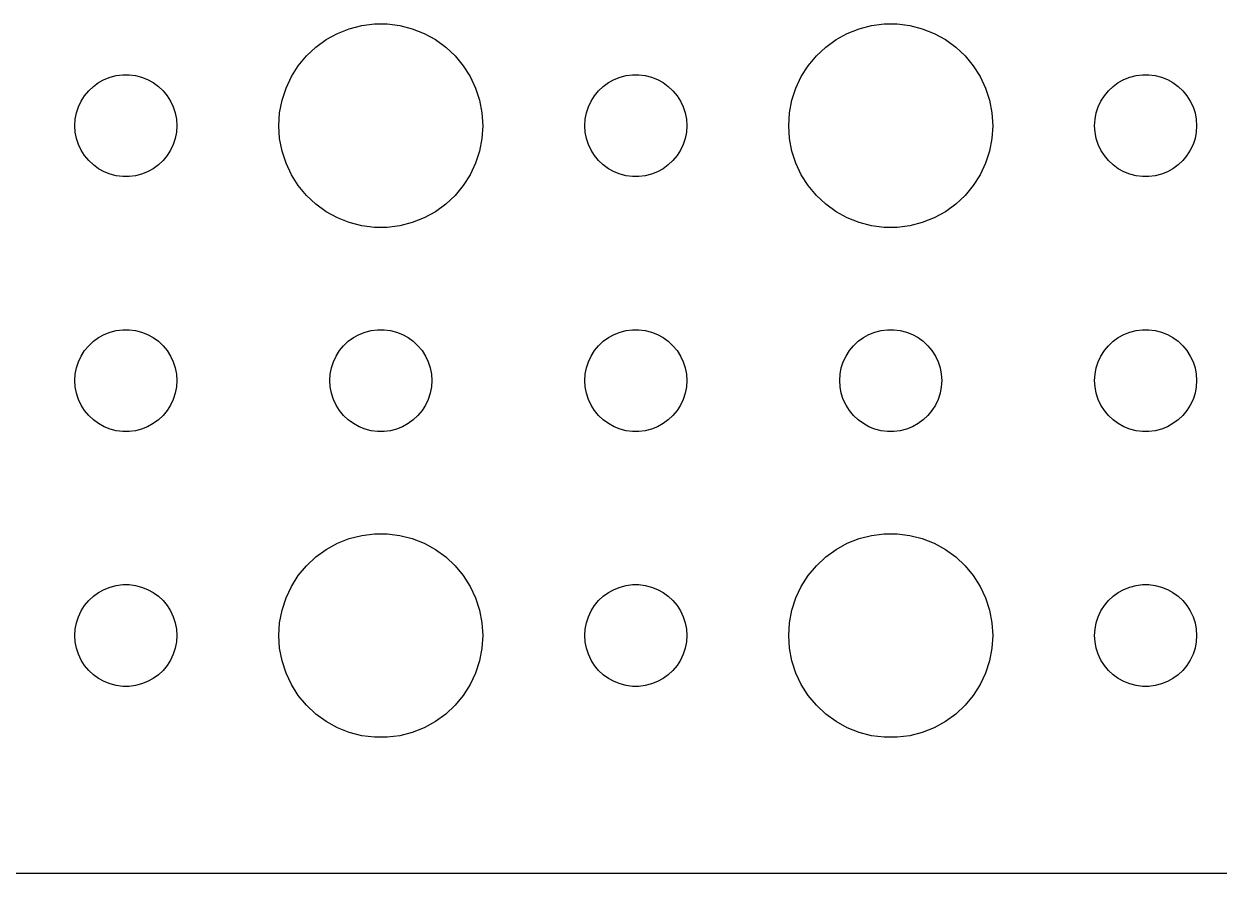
# Model space of a CAD drawing. Header units: metres. Extents: x -134 to 134, y 62 to 166.
# Drawn here: x -3 to 32.16, y 62.01 to 86.99 of the extents above; entities that cross this region are included whole.
import ezdxf

# ---------------------------------------------------------------- set-up
doc = ezdxf.new("R2010")
doc.units = ezdxf.units.M

msp = doc.modelspace()

# ---------------------------------------------------------------- linework, layer by layer
for p, q in [((6.22266, 86.7145), (6.57294, 86.8532)), ((6.57294, 86.8532), (6.93785, 86.9469)), ((6.93785, 86.9469), (7.31161, 86.9941)), ((7.31161, 86.9941), (7.68837, 86.9941)), ((7.68837, 86.9941), (8.06213, 86.9469)), ((8.06213, 86.9469), (8.42705, 86.8532)), ((8.42705, 86.8532), (8.77733, 86.7145)), ((21.2227, 86.7145), (21.5729, 86.8532)), ((21.5729, 86.8532), (21.9379, 86.9469)), ((21.9379, 86.9469), (22.3116, 86.9941)), ((22.3116, 86.9941), (22.6884, 86.9941)), ((22.6884, 86.9941), (23.0621, 86.9469)), ((23.0621, 86.9469), (23.427, 86.8532)), ((23.427, 86.8532), (23.7773, 86.7145)), ((5.58772, 86.3116), (5.89252, 86.533)), ((5.89252, 86.533), (6.22266, 86.7145)), ((8.77733, 86.7145), (9.10747, 86.533)), ((9.10747, 86.533), (9.41226, 86.3116)), ((20.5877, 86.3116), (20.8925, 86.533)), ((20.8925, 86.533), (21.2227, 86.7145)), ((23.7773, 86.7145), (24.1075, 86.533)), ((24.1075, 86.533), (24.4123, 86.3116)), ((5.31308, 86.0536), (5.58772, 86.3116)), ((9.41226, 86.3116), (9.6869, 86.0536)), ((20.3131, 86.0536), (20.5877, 86.3116)), ((24.4123, 86.3116), (24.6869, 86.0536)), ((5.07294, 85.7634), (5.31308, 86.0536)), ((9.6869, 86.0536), (9.92705, 85.7634)), ((20.0729, 85.7634), (20.3131, 86.0536)), ((24.6869, 86.0536), (24.927, 85.7634)), ((-0.46352, 85.4266), (-0.28107, 85.4734)), ((-0.28107, 85.4734), (-0.09418, 85.497)), ((-0.09418, 85.497), (0.09418, 85.497)), ((0.09418, 85.497), (0.28107, 85.4734)), ((0.28107, 85.4734), (0.46352, 85.4266)), ((4.71066, 85.1044), (4.87108, 85.4453)), ((4.87108, 85.4453), (5.07294, 85.7634)), ((9.92705, 85.7634), (10.1289, 85.4453)), ((10.1289, 85.4453), (10.2893, 85.1044)), ((14.5365, 85.4266), (14.7189, 85.4734)), ((14.7189, 85.4734), (14.9058, 85.497)), ((14.9058, 85.497), (15.0942, 85.497)), ((15.0942, 85.497), (15.2811, 85.4734)), ((15.2811, 85.4734), (15.4635, 85.4266)), ((19.7107, 85.1044), (19.8711, 85.4453)), ((19.8711, 85.4453), (20.0729, 85.7634)), ((24.927, 85.7634), (25.1289, 85.4453)), ((25.1289, 85.4453), (25.2893, 85.1044)), ((29.5365, 85.4266), (29.7189, 85.4734)), ((29.7189, 85.4734), (29.9058, 85.497)), ((29.9058, 85.497), (30.0942, 85.497)), ((30.0942, 85.497), (30.2811, 85.4734)), ((30.2811, 85.4734), (30.4635, 85.4266)), ((-1.09344, 85.0268), (-0.95613, 85.1558)), ((-0.95613, 85.1558), (-0.80373, 85.2665)), ((-0.80373, 85.2665), (-0.63866, 85.3573)), ((-0.63866, 85.3573), (-0.46352, 85.4266)), ((0.46352, 85.4266), (0.63866, 85.3573)), ((0.63866, 85.3573), (0.80373, 85.2665)), ((0.80373, 85.2665), (0.95613, 85.1558)), ((0.95613, 85.1558), (1.09344, 85.0268)), ((4.59424, 84.7461), (4.71066, 85.1044)), ((10.2893, 85.1044), (10.4057, 84.7461)), ((13.9065, 85.0268), (14.0439, 85.1558)), ((14.0439, 85.1558), (14.1963, 85.2665)), ((14.1963, 85.2665), (14.3613, 85.3573)), ((14.3613, 85.3573), (14.5365, 85.4266)), ((15.4635, 85.4266), (15.6387, 85.3573)), ((15.6387, 85.3573), (15.8037, 85.2665)), ((15.8037, 85.2665), (15.9561, 85.1558)), ((15.9561, 85.1558), (16.0934, 85.0268)), ((19.5942, 84.7461), (19.7107, 85.1044)), ((25.2893, 85.1044), (25.4057, 84.7461)), ((28.9065, 85.0268), (29.0439, 85.1558)), ((29.0439, 85.1558), (29.1963, 85.2665)), ((29.1963, 85.2665), (29.3613, 85.3573)), ((29.3613, 85.3573), (29.5365, 85.4266)), ((30.4635, 85.4266), (30.6387, 85.3573)), ((30.6387, 85.3573), (30.8037, 85.2665)), ((30.8037, 85.2665), (30.9561, 85.1558)), ((30.9561, 85.1558), (31.0934, 85.0268)), ((-1.31445, 84.7226), (-1.21352, 84.8817)), ((-1.21352, 84.8817), (-1.09344, 85.0268)), ((1.09344, 85.0268), (1.21352, 84.8817)), ((1.21352, 84.8817), (1.31445, 84.7226)), ((4.52365, 84.376), (4.59424, 84.7461)), ((10.4057, 84.7461), (10.4763, 84.376)), ((13.6855, 84.7226), (13.7865, 84.8817)), ((13.7865, 84.8817), (13.9065, 85.0268)), ((16.0934, 85.0268), (16.2135, 84.8817)), ((16.2135, 84.8817), (16.3145, 84.7226)), ((19.5237, 84.376), (19.5942, 84.7461)), ((25.4057, 84.7461), (25.4763, 84.376)), ((28.6855, 84.7226), (28.7865, 84.8817)), ((28.7865, 84.8817), (28.9065, 85.0268)), ((31.0934, 85.0268), (31.2135, 84.8817)), ((31.2135, 84.8817), (31.3145, 84.7226)), ((-1.45287, 84.373), (-1.39465, 84.5522)), ((-1.39465, 84.5522), (-1.31445, 84.7226)), ((1.31445, 84.7226), (1.39465, 84.5522)), ((1.39465, 84.5522), (1.45287, 84.373)), ((13.5471, 84.373), (13.6053, 84.5522)), ((13.6053, 84.5522), (13.6855, 84.7226)), ((16.3145, 84.7226), (16.3947, 84.5522)), ((16.3947, 84.5522), (16.4529, 84.373)), ((28.5471, 84.373), (28.6053, 84.5522)), ((28.6053, 84.5522), (28.6855, 84.7226)), ((31.3145, 84.7226), (31.3947, 84.5522)), ((31.3947, 84.5522), (31.4529, 84.373)), ((-1.5, 84), (-1.48816, 84.188)), ((-1.48816, 84.188), (-1.45287, 84.373)), ((1.45287, 84.373), (1.48816, 84.188)), ((1.48816, 84.188), (1.5, 84)), ((4.5, 84), (4.52365, 84.376)), ((10.4763, 84.376), (10.5, 84)), ((13.5, 84), (13.5118, 84.188)), ((13.5118, 84.188), (13.5471, 84.373)), ((16.4529, 84.373), (16.4882, 84.188)), ((16.4882, 84.188), (16.5, 84)), ((19.5, 84), (19.5237, 84.376)), ((25.4763, 84.376), (25.5, 84)), ((28.5, 84), (28.5118, 84.188)), ((28.5118, 84.188), (28.5471, 84.373)), ((31.4529, 84.373), (31.4882, 84.188)), ((31.4882, 84.188), (31.5, 84)), ((-1.48816, 83.812), (-1.5, 84)), ((-1.45287, 83.627), (-1.48816, 83.812)), ((1.48816, 83.812), (1.45287, 83.627)), ((1.5, 84), (1.48816, 83.812)), ((4.52365, 83.624), (4.5, 84)), ((10.5, 84), (10.4763, 83.624)), ((13.5118, 83.812), (13.5, 84)), ((13.5471, 83.627), (13.5118, 83.812)), ((16.4882, 83.812), (16.4529, 83.627)), ((16.5, 84), (16.4882, 83.812)), ((19.5237, 83.624), (19.5, 84)), ((25.5, 84), (25.4763, 83.624)), ((28.5118, 83.812), (28.5, 84)), ((28.5471, 83.627), (28.5118, 83.812)), ((31.4882, 83.812), (31.4529, 83.627)), ((31.5, 84), (31.4882, 83.812)), ((-1.39465, 83.4478), (-1.45287, 83.627)), ((-1.31445, 83.2774), (-1.39465, 83.4478)), ((1.39465, 83.4478), (1.31445, 83.2774)), ((1.45287, 83.627), (1.39465, 83.4478)), ((4.59424, 83.2539), (4.52365, 83.624)), ((10.4763, 83.624), (10.4057, 83.2539)), ((13.6053, 83.4478), (13.5471, 83.627)), ((13.6855, 83.2774), (13.6053, 83.4478)), ((16.3947, 83.4478), (16.3145, 83.2774)), ((16.4529, 83.627), (16.3947, 83.4478)), ((19.5942, 83.2539), (19.5237, 83.624)), ((25.4763, 83.624), (25.4057, 83.2539)), ((28.6053, 83.4478), (28.5471, 83.627)), ((28.6855, 83.2774), (28.6053, 83.4478)), ((31.3947, 83.4478), (31.3145, 83.2774)), ((31.4529, 83.627), (31.3947, 83.4478)), ((-1.21352, 83.1183), (-1.31445, 83.2774)), ((-1.09344, 82.9732), (-1.21352, 83.1183)), ((1.21352, 83.1183), (1.09344, 82.9732)), ((1.31445, 83.2774), (1.21352, 83.1183)), ((4.71066, 82.8956), (4.59424, 83.2539)), ((10.4057, 83.2539), (10.2893, 82.8956)), ((13.7865, 83.1183), (13.6855, 83.2774)), ((13.9065, 82.9732), (13.7865, 83.1183)), ((16.2135, 83.1183), (16.0934, 82.9732)), ((16.3145, 83.2774), (16.2135, 83.1183)), ((19.7107, 82.8956), (19.5942, 83.2539)), ((25.4057, 83.2539), (25.2893, 82.8956)), ((28.7865, 83.1183), (28.6855, 83.2774)), ((28.9065, 82.9732), (28.7865, 83.1183)), ((31.2135, 83.1183), (31.0934, 82.9732)), ((31.3145, 83.2774), (31.2135, 83.1183)), ((-0.95613, 82.8442), (-1.09344, 82.9732)), ((-0.80373, 82.7335), (-0.95613, 82.8442)), ((-0.63866, 82.6428), (-0.80373, 82.7335)), ((-0.46352, 82.5734), (-0.63866, 82.6428)), ((0.63866, 82.6428), (0.46352, 82.5734)), ((0.80373, 82.7335), (0.63866, 82.6428)), ((0.95613, 82.8442), (0.80373, 82.7335)), ((1.09344, 82.9732), (0.95613, 82.8442)), ((4.87108, 82.5547), (4.71066, 82.8956)), ((10.2893, 82.8956), (10.1289, 82.5547)), ((14.0439, 82.8442), (13.9065, 82.9732)), ((14.1963, 82.7335), (14.0439, 82.8442)), ((14.3613, 82.6428), (14.1963, 82.7335)), ((14.5365, 82.5734), (14.3613, 82.6428)), ((15.6387, 82.6428), (15.4635, 82.5734)), ((15.8037, 82.7335), (15.6387, 82.6428)), ((15.9561, 82.8442), (15.8037, 82.7335)), ((16.0934, 82.9732), (15.9561, 82.8442)), ((19.8711, 82.5547), (19.7107, 82.8956)), ((25.2893, 82.8956), (25.1289, 82.5547)), ((29.0439, 82.8442), (28.9065, 82.9732)), ((29.1963, 82.7335), (29.0439, 82.8442)), ((29.3613, 82.6428), (29.1963, 82.7335)), ((29.5365, 82.5734), (29.3613, 82.6428)), ((30.6387, 82.6428), (30.4635, 82.5734)), ((30.8037, 82.7335), (30.6387, 82.6428)), ((30.9561, 82.8442), (30.8037, 82.7335)), ((31.0934, 82.9732), (30.9561, 82.8442)), ((-0.28107, 82.5266), (-0.46352, 82.5734)), ((-0.09418, 82.503), (-0.28107, 82.5266)), ((0.09418, 82.503), (-0.09418, 82.503)), ((0.28107, 82.5266), (0.09418, 82.503)), ((0.46352, 82.5734), (0.28107, 82.5266)), ((5.07294, 82.2366), (4.87108, 82.5547)), ((10.1289, 82.5547), (9.92705, 82.2366)), ((14.7189, 82.5266), (14.5365, 82.5734)), ((14.9058, 82.503), (14.7189, 82.5266)), ((15.0942, 82.503), (14.9058, 82.503)), ((15.2811, 82.5266), (15.0942, 82.503)), ((15.4635, 82.5734), (15.2811, 82.5266)), ((20.0729, 82.2366), (19.8711, 82.5547)), ((25.1289, 82.5547), (24.927, 82.2366)), ((29.7189, 82.5266), (29.5365, 82.5734)), ((29.9058, 82.503), (29.7189, 82.5266)), ((30.0942, 82.503), (29.9058, 82.503)), ((30.2811, 82.5266), (30.0942, 82.503)), ((30.4635, 82.5734), (30.2811, 82.5266)), ((5.31308, 81.9464), (5.07294, 82.2366)), ((5.58772, 81.6885), (5.31308, 81.9464)), ((9.6869, 81.9464), (9.41226, 81.6885)), ((9.92705, 82.2366), (9.6869, 81.9464)), ((20.3131, 81.9464), (20.0729, 82.2366)), ((20.5877, 81.6885), (20.3131, 81.9464)), ((24.6869, 81.9464), (24.4123, 81.6885)), ((24.927, 82.2366), (24.6869, 81.9464)), ((5.89252, 81.467), (5.58772, 81.6885)), ((9.41226, 81.6885), (9.10747, 81.467)), ((20.8925, 81.467), (20.5877, 81.6885)), ((24.4123, 81.6885), (24.1075, 81.467)), ((6.22266, 81.2855), (5.89252, 81.467)), ((6.57294, 81.1468), (6.22266, 81.2855)), ((8.77733, 81.2855), (8.42705, 81.1468)), ((9.10747, 81.467), (8.77733, 81.2855)), ((21.2227, 81.2855), (20.8925, 81.467)), ((21.5729, 81.1468), (21.2227, 81.2855)), ((23.7773, 81.2855), (23.427, 81.1468)), ((24.1075, 81.467), (23.7773, 81.2855)), ((6.93785, 81.0531), (6.57294, 81.1468)), ((7.31161, 81.0059), (6.93785, 81.0531)), ((7.68837, 81.0059), (7.31161, 81.0059)), ((8.06213, 81.0531), (7.68837, 81.0059)), ((8.42705, 81.1468), (8.06213, 81.0531)), ((21.9379, 81.0531), (21.5729, 81.1468)), ((22.3116, 81.0059), (21.9379, 81.0531)), ((22.6884, 81.0059), (22.3116, 81.0059)), ((23.0621, 81.0531), (22.6884, 81.0059)), ((23.427, 81.1468), (23.0621, 81.0531)), ((-0.95613, 77.6558), (-0.80373, 77.7665)), ((-0.80373, 77.7665), (-0.63866, 77.8572)), ((-0.63866, 77.8572), (-0.46352, 77.9266)), ((-0.46352, 77.9266), (-0.28107, 77.9734)), ((-0.28107, 77.9734), (-0.09418, 77.997)), ((-0.09418, 77.997), (0.09418, 77.997)), ((0.09418, 77.997), (0.28107, 77.9734)), ((0.28107, 77.9734), (0.46352, 77.9266)), ((0.46352, 77.9266), (0.63866, 77.8572)), ((0.63866, 77.8572), (0.80373, 77.7665)), ((0.80373, 77.7665), (0.95613, 77.6558)), ((6.54385, 77.6558), (6.69626, 77.7665)), ((6.69626, 77.7665), (6.86133, 77.8572)), ((6.86133, 77.8572), (7.03647, 77.9266)), ((7.03647, 77.9266), (7.21892, 77.9734)), ((7.21892, 77.9734), (7.40581, 77.997)), ((7.40581, 77.997), (7.59418, 77.997)), ((7.59418, 77.997), (7.78107, 77.9734)), ((7.78107, 77.9734), (7.96352, 77.9266)), ((7.96352, 77.9266), (8.13866, 77.8572)), ((8.13866, 77.8572), (8.30373, 77.7665)), ((8.30373, 77.7665), (8.45613, 77.6558)), ((14.0439, 77.6558), (14.1963, 77.7665)), ((14.1963, 77.7665), (14.3613, 77.8572)), ((14.3613, 77.8572), (14.5365, 77.9266)), ((14.5365, 77.9266), (14.7189, 77.9734)), ((14.7189, 77.9734), (14.9058, 77.997)), ((14.9058, 77.997), (15.0942, 77.997)), ((15.0942, 77.997), (15.2811, 77.9734)), ((15.2811, 77.9734), (15.4635, 77.9266)), ((15.4635, 77.9266), (15.6387, 77.8572)), ((15.6387, 77.8572), (15.8037, 77.7665)), ((15.8037, 77.7665), (15.9561, 77.6558)), ((21.5439, 77.6558), (21.6963, 77.7665)), ((21.6963, 77.7665), (21.8613, 77.8572)), ((21.8613, 77.8572), (22.0365, 77.9266)), ((22.0365, 77.9266), (22.2189, 77.9734)), ((22.2189, 77.9734), (22.4058, 77.997)), ((22.4058, 77.997), (22.5942, 77.997)), ((22.5942, 77.997), (22.7811, 77.9734)), ((22.7811, 77.9734), (22.9635, 77.9266)), ((22.9635, 77.9266), (23.1387, 77.8572)), ((23.1387, 77.8572), (23.3037, 77.7665)), ((23.3037, 77.7665), (23.4561, 77.6558)), ((29.0439, 77.6558), (29.1963, 77.7665)), ((29.1963, 77.7665), (29.3613, 77.8572)), ((29.3613, 77.8572), (29.5365, 77.9266)), ((29.5365, 77.9266), (29.7189, 77.9734)), ((29.7189, 77.9734), (29.9058, 77.997)), ((29.9058, 77.997), (30.0942, 77.997)), ((30.0942, 77.997), (30.2811, 77.9734)), ((30.2811, 77.9734), (30.4635, 77.9266)), ((30.4635, 77.9266), (30.6387, 77.8572)), ((30.6387, 77.8572), (30.8037, 77.7665)), ((30.8037, 77.7665), (30.9561, 77.6558)), ((-1.31445, 77.2226), (-1.21352, 77.3817)), ((-1.21352, 77.3817), (-1.09344, 77.5268)), ((-1.09344, 77.5268), (-0.95613, 77.6558)), ((0.95613, 77.6558), (1.09344, 77.5268)), ((1.09344, 77.5268), (1.21352, 77.3817)), ((1.21352, 77.3817), (1.31445, 77.2226)), ((6.18553, 77.2226), (6.28647, 77.3817)), ((6.28647, 77.3817), (6.40654, 77.5268)), ((6.40654, 77.5268), (6.54385, 77.6558)), ((8.45613, 77.6558), (8.59344, 77.5268)), ((8.59344, 77.5268), (8.71352, 77.3817)), ((8.71352, 77.3817), (8.81445, 77.2226)), ((13.6855, 77.2226), (13.7865, 77.3817)), ((13.7865, 77.3817), (13.9065, 77.5268)), ((13.9065, 77.5268), (14.0439, 77.6558)), ((15.9561, 77.6558), (16.0934, 77.5268)), ((16.0934, 77.5268), (16.2135, 77.3817)), ((16.2135, 77.3817), (16.3145, 77.2226)), ((21.1855, 77.2226), (21.2865, 77.3817)), ((21.2865, 77.3817), (21.4065, 77.5268)), ((21.4065, 77.5268), (21.5439, 77.6558)), ((23.4561, 77.6558), (23.5934, 77.5268)), ((23.5934, 77.5268), (23.7135, 77.3817)), ((23.7135, 77.3817), (23.8145, 77.2226)), ((28.6855, 77.2226), (28.7865, 77.3817)), ((28.7865, 77.3817), (28.9065, 77.5268)), ((28.9065, 77.5268), (29.0439, 77.6558)), ((30.9561, 77.6558), (31.0934, 77.5268)), ((31.0934, 77.5268), (31.2135, 77.3817)), ((31.2135, 77.3817), (31.3145, 77.2226)), ((-1.45287, 76.873), (-1.39465, 77.0522)), ((-1.39465, 77.0522), (-1.31445, 77.2226)), ((1.31445, 77.2226), (1.39465, 77.0522)), ((1.39465, 77.0522), (1.45287, 76.873)), ((6.04712, 76.873), (6.10533, 77.0522)), ((6.10533, 77.0522), (6.18553, 77.2226)), ((8.81445, 77.2226), (8.89465, 77.0522)), ((8.89465, 77.0522), (8.95287, 76.873)), ((13.5471, 76.873), (13.6053, 77.0522)), ((13.6053, 77.0522), (13.6855, 77.2226)), ((16.3145, 77.2226), (16.3947, 77.0522)), ((16.3947, 77.0522), (16.4529, 76.873)), ((21.0471, 76.873), (21.1053, 77.0522)), ((21.1053, 77.0522), (21.1855, 77.2226)), ((23.8145, 77.2226), (23.8947, 77.0522)), ((23.8947, 77.0522), (23.9529, 76.873)), ((28.5471, 76.873), (28.6053, 77.0522)), ((28.6053, 77.0522), (28.6855, 77.2226)), ((31.3145, 77.2226), (31.3947, 77.0522)), ((31.3947, 77.0522), (31.4529, 76.873)), ((-1.5, 76.5), (-1.48816, 76.688)), ((-1.48816, 76.688), (-1.45287, 76.873)), ((1.45287, 76.873), (1.48816, 76.688)), ((1.48816, 76.688), (1.5, 76.5)), ((6, 76.5), (6.01183, 76.688)), ((6.01183, 76.688), (6.04712, 76.873)), ((8.95287, 76.873), (8.98816, 76.688)), ((8.98816, 76.688), (9, 76.5)), ((13.5, 76.5), (13.5118, 76.688)), ((13.5118, 76.688), (13.5471, 76.873)), ((16.4529, 76.873), (16.4882, 76.688)), ((16.4882, 76.688), (16.5, 76.5)), ((21, 76.5), (21.0118, 76.688)), ((21.0118, 76.688), (21.0471, 76.873)), ((23.9529, 76.873), (23.9882, 76.688)), ((23.9882, 76.688), (24, 76.5)), ((28.5, 76.5), (28.5118, 76.688)), ((28.5118, 76.688), (28.5471, 76.873)), ((31.4529, 76.873), (31.4882, 76.688)), ((31.4882, 76.688), (31.5, 76.5)), ((-1.48816, 76.312), (-1.5, 76.5)), ((-1.45287, 76.127), (-1.48816, 76.312)), ((1.48816, 76.312), (1.45287, 76.127)), ((1.5, 76.5), (1.48816, 76.312)), ((6.01183, 76.312), (6, 76.5)), ((6.04712, 76.127), (6.01183, 76.312)), ((8.98816, 76.312), (8.95287, 76.127)), ((9, 76.5), (8.98816, 76.312)), ((13.5118, 76.312), (13.5, 76.5)), ((13.5471, 76.127), (13.5118, 76.312)), ((16.4882, 76.312), (16.4529, 76.127)), ((16.5, 76.5), (16.4882, 76.312)), ((21.0118, 76.312), (21, 76.5)), ((21.0471, 76.127), (21.0118, 76.312)), ((23.9882, 76.312), (23.9529, 76.127)), ((24, 76.5), (23.9882, 76.312)), ((28.5118, 76.312), (28.5, 76.5)), ((28.5471, 76.127), (28.5118, 76.312)), ((31.4882, 76.312), (31.4529, 76.127)), ((31.5, 76.5), (31.4882, 76.312)), ((-1.39465, 75.9478), (-1.45287, 76.127)), ((1.45287, 76.127), (1.39465, 75.9478)), ((6.10533, 75.9478), (6.04712, 76.127)), ((8.95287, 76.127), (8.89465, 75.9478)), ((13.6053, 75.9478), (13.5471, 76.127)), ((16.4529, 76.127), (16.3947, 75.9478)), ((21.1053, 75.9478), (21.0471, 76.127)), ((23.9529, 76.127), (23.8947, 75.9478)), ((28.6053, 75.9478), (28.5471, 76.127)), ((31.4529, 76.127), (31.3947, 75.9478)), ((-1.31445, 75.7774), (-1.39465, 75.9478)), ((-1.21352, 75.6183), (-1.31445, 75.7774)), ((-1.09344, 75.4732), (-1.21352, 75.6183)), ((1.21352, 75.6183), (1.09344, 75.4732)), ((1.31445, 75.7774), (1.21352, 75.6183)), ((1.39465, 75.9478), (1.31445, 75.7774)), ((6.18553, 75.7774), (6.10533, 75.9478)), ((6.28647, 75.6183), (6.18553, 75.7774)), ((6.40654, 75.4732), (6.28647, 75.6183)), ((8.71352, 75.6183), (8.59344, 75.4732)), ((8.81445, 75.7774), (8.71352, 75.6183)), ((8.89465, 75.9478), (8.81445, 75.7774)), ((13.6855, 75.7774), (13.6053, 75.9478)), ((13.7865, 75.6183), (13.6855, 75.7774)), ((13.9065, 75.4732), (13.7865, 75.6183)), ((16.2135, 75.6183), (16.0934, 75.4732)), ((16.3145, 75.7774), (16.2135, 75.6183)), ((16.3947, 75.9478), (16.3145, 75.7774)), ((21.1855, 75.7774), (21.1053, 75.9478)), ((21.2865, 75.6183), (21.1855, 75.7774)), ((21.4065, 75.4732), (21.2865, 75.6183)), ((23.7135, 75.6183), (23.5934, 75.4732)), ((23.8145, 75.7774), (23.7135, 75.6183)), ((23.8947, 75.9478), (23.8145, 75.7774)), ((28.6855, 75.7774), (28.6053, 75.9478)), ((28.7865, 75.6183), (28.6855, 75.7774)), ((28.9065, 75.4732), (28.7865, 75.6183)), ((31.2135, 75.6183), (31.0934, 75.4732)), ((31.3145, 75.7774), (31.2135, 75.6183)), ((31.3947, 75.9478), (31.3145, 75.7774)), ((-0.95613, 75.3442), (-1.09344, 75.4732)), ((-0.80373, 75.2335), (-0.95613, 75.3442)), ((0.95613, 75.3442), (0.80373, 75.2335)), ((1.09344, 75.4732), (0.95613, 75.3442)), ((6.54385, 75.3442), (6.40654, 75.4732)), ((6.69626, 75.2335), (6.54385, 75.3442)), ((8.45613, 75.3442), (8.30373, 75.2335)), ((8.59344, 75.4732), (8.45613, 75.3442)), ((14.0439, 75.3442), (13.9065, 75.4732)), ((14.1963, 75.2335), (14.0439, 75.3442)), ((15.9561, 75.3442), (15.8037, 75.2335)), ((16.0934, 75.4732), (15.9561, 75.3442)), ((21.5439, 75.3442), (21.4065, 75.4732)), ((21.6963, 75.2335), (21.5439, 75.3442)), ((23.4561, 75.3442), (23.3037, 75.2335)), ((23.5934, 75.4732), (23.4561, 75.3442)), ((29.0439, 75.3442), (28.9065, 75.4732)), ((29.1963, 75.2335), (29.0439, 75.3442)), ((30.9561, 75.3442), (30.8037, 75.2335)), ((31.0934, 75.4732), (30.9561, 75.3442)), ((-0.63866, 75.1428), (-0.80373, 75.2335)), ((-0.46352, 75.0734), (-0.63866, 75.1428)), ((-0.28107, 75.0266), (-0.46352, 75.0734)), ((-0.09418, 75.003), (-0.28107, 75.0266)), ((0.09418, 75.003), (-0.09418, 75.003)), ((0.28107, 75.0266), (0.09418, 75.003)), ((0.46352, 75.0734), (0.28107, 75.0266)), ((0.63866, 75.1428), (0.46352, 75.0734)), ((0.80373, 75.2335), (0.63866, 75.1428)), ((6.86133, 75.1428), (6.69626, 75.2335)), ((7.03647, 75.0734), (6.86133, 75.1428)), ((7.21892, 75.0266), (7.03647, 75.0734)), ((7.40581, 75.003), (7.21892, 75.0266)), ((7.59418, 75.003), (7.40581, 75.003)), ((7.78107, 75.0266), (7.59418, 75.003)), ((7.96352, 75.0734), (7.78107, 75.0266)), ((8.13866, 75.1428), (7.96352, 75.0734)), ((8.30373, 75.2335), (8.13866, 75.1428)), ((14.3613, 75.1428), (14.1963, 75.2335)), ((14.5365, 75.0734), (14.3613, 75.1428)), ((14.7189, 75.0266), (14.5365, 75.0734)), ((14.9058, 75.003), (14.7189, 75.0266)), ((15.0942, 75.003), (14.9058, 75.003)), ((15.2811, 75.0266), (15.0942, 75.003)), ((15.4635, 75.0734), (15.2811, 75.0266)), ((15.6387, 75.1428), (15.4635, 75.0734)), ((15.8037, 75.2335), (15.6387, 75.1428)), ((21.8613, 75.1428), (21.6963, 75.2335)), ((22.0365, 75.0734), (21.8613, 75.1428)), ((22.2189, 75.0266), (22.0365, 75.0734)), ((22.4058, 75.003), (22.2189, 75.0266)), ((22.5942, 75.003), (22.4058, 75.003)), ((22.7811, 75.0266), (22.5942, 75.003)), ((22.9635, 75.0734), (22.7811, 75.0266)), ((23.1387, 75.1428), (22.9635, 75.0734)), ((23.3037, 75.2335), (23.1387, 75.1428)), ((29.3613, 75.1428), (29.1963, 75.2335)), ((29.5365, 75.0734), (29.3613, 75.1428)), ((29.7189, 75.0266), (29.5365, 75.0734)), ((29.9058, 75.003), (29.7189, 75.0266)), ((30.0942, 75.003), (29.9058, 75.003)), ((30.2811, 75.0266), (30.0942, 75.003)), ((30.4635, 75.0734), (30.2811, 75.0266)), ((30.6387, 75.1428), (30.4635, 75.0734)), ((30.8037, 75.2335), (30.6387, 75.1428)), ((6.22266, 71.7145), (6.57294, 71.8532)), ((6.57294, 71.8532), (6.93785, 71.9469)), ((6.93785, 71.9469), (7.31161, 71.9941)), ((7.31161, 71.9941), (7.68837, 71.9941)), ((7.68837, 71.9941), (8.06213, 71.9469)), ((8.06213, 71.9469), (8.42705, 71.8532)), ((8.42705, 71.8532), (8.77733, 71.7145)), ((21.2227, 71.7145), (21.5729, 71.8532)), ((21.5729, 71.8532), (21.9379, 71.9469)), ((21.9379, 71.9469), (22.3116, 71.9941)), ((22.3116, 71.9941), (22.6884, 71.9941)), ((22.6884, 71.9941), (23.0621, 71.9469)), ((23.0621, 71.9469), (23.427, 71.8532)), ((23.427, 71.8532), (23.7773, 71.7145)), ((5.58772, 71.3115), (5.89252, 71.533)), ((5.89252, 71.533), (6.22266, 71.7145)), ((8.77733, 71.7145), (9.10747, 71.533)), ((9.10747, 71.533), (9.41226, 71.3115)), ((20.5877, 71.3115), (20.8925, 71.533)), ((20.8925, 71.533), (21.2227, 71.7145)), ((23.7773, 71.7145), (24.1075, 71.533)), ((24.1075, 71.533), (24.4123, 71.3115)), ((5.07294, 70.7634), (5.31308, 71.0536)), ((5.31308, 71.0536), (5.58772, 71.3115)), ((9.41226, 71.3115), (9.6869, 71.0536)), ((9.6869, 71.0536), (9.92705, 70.7634)), ((20.0729, 70.7634), (20.3131, 71.0536)), ((20.3131, 71.0536), (20.5877, 71.3115)), ((24.4123, 71.3115), (24.6869, 71.0536)), ((24.6869, 71.0536), (24.927, 70.7634)), ((4.87108, 70.4453), (5.07294, 70.7634)), ((9.92705, 70.7634), (10.1289, 70.4453)), ((19.8711, 70.4453), (20.0729, 70.7634)), ((24.927, 70.7634), (25.1289, 70.4453)), ((-0.80373, 70.2665), (-0.63866, 70.3572)), ((-0.63866, 70.3572), (-0.46352, 70.4266)), ((-0.46352, 70.4266), (-0.28107, 70.4734)), ((-0.28107, 70.4734), (-0.09418, 70.497)), ((-0.09418, 70.497), (0.09418, 70.497)), ((0.09418, 70.497), (0.28107, 70.4734)), ((0.28107, 70.4734), (0.46352, 70.4266)), ((0.46352, 70.4266), (0.63866, 70.3572)), ((0.63866, 70.3572), (0.80373, 70.2665)), ((4.71066, 70.1044), (4.87108, 70.4453)), ((10.1289, 70.4453), (10.2893, 70.1044)), ((14.1963, 70.2665), (14.3613, 70.3572)), ((14.3613, 70.3572), (14.5365, 70.4266)), ((14.5365, 70.4266), (14.7189, 70.4734)), ((14.7189, 70.4734), (14.9058, 70.497)), ((14.9058, 70.497), (15.0942, 70.497)), ((15.0942, 70.497), (15.2811, 70.4734)), ((15.2811, 70.4734), (15.4635, 70.4266)), ((15.4635, 70.4266), (15.6387, 70.3572)), ((15.6387, 70.3572), (15.8037, 70.2665)), ((19.7107, 70.1044), (19.8711, 70.4453)), ((25.1289, 70.4453), (25.2893, 70.1044)), ((29.1963, 70.2665), (29.3613, 70.3572)), ((29.3613, 70.3572), (29.5365, 70.4266)), ((29.5365, 70.4266), (29.7189, 70.4734)), ((29.7189, 70.4734), (29.9058, 70.497)), ((29.9058, 70.497), (30.0942, 70.497)), ((30.0942, 70.497), (30.2811, 70.4734)), ((30.2811, 70.4734), (30.4635, 70.4266)), ((30.4635, 70.4266), (30.6387, 70.3572)), ((30.6387, 70.3572), (30.8037, 70.2665)), ((-1.21352, 69.8817), (-1.09344, 70.0268)), ((-1.09344, 70.0268), (-0.95613, 70.1558)), ((-0.95613, 70.1558), (-0.80373, 70.2665)), ((0.80373, 70.2665), (0.95613, 70.1558)), ((0.95613, 70.1558), (1.09344, 70.0268)), ((1.09344, 70.0268), (1.21352, 69.8817)), ((4.59424, 69.7461), (4.71066, 70.1044)), ((10.2893, 70.1044), (10.4057, 69.7461)), ((13.7865, 69.8817), (13.9065, 70.0268)), ((13.9065, 70.0268), (14.0439, 70.1558)), ((14.0439, 70.1558), (14.1963, 70.2665)), ((15.8037, 70.2665), (15.9561, 70.1558)), ((15.9561, 70.1558), (16.0934, 70.0268)), ((16.0934, 70.0268), (16.2135, 69.8817)), ((19.5942, 69.7461), (19.7107, 70.1044)), ((25.2893, 70.1044), (25.4057, 69.7461)), ((28.7865, 69.8817), (28.9065, 70.0268)), ((28.9065, 70.0268), (29.0439, 70.1558)), ((29.0439, 70.1558), (29.1963, 70.2665)), ((30.8037, 70.2665), (30.9561, 70.1558)), ((30.9561, 70.1558), (31.0934, 70.0268)), ((31.0934, 70.0268), (31.2135, 69.8817)), ((-1.39465, 69.5522), (-1.31445, 69.7226)), ((-1.31445, 69.7226), (-1.21352, 69.8817)), ((1.21352, 69.8817), (1.31445, 69.7226)), ((1.31445, 69.7226), (1.39465, 69.5522)), ((4.52365, 69.376), (4.59424, 69.7461)), ((10.4057, 69.7461), (10.4763, 69.376)), ((13.6053, 69.5522), (13.6855, 69.7226)), ((13.6855, 69.7226), (13.7865, 69.8817)), ((16.2135, 69.8817), (16.3145, 69.7226)), ((16.3145, 69.7226), (16.3947, 69.5522)), ((19.5237, 69.376), (19.5942, 69.7461)), ((25.4057, 69.7461), (25.4763, 69.376)), ((28.6053, 69.5522), (28.6855, 69.7226)), ((28.6855, 69.7226), (28.7865, 69.8817)), ((31.2135, 69.8817), (31.3145, 69.7226)), ((31.3145, 69.7226), (31.3947, 69.5522)), ((-1.48816, 69.188), (-1.45287, 69.373)), ((-1.45287, 69.373), (-1.39465, 69.5522)), ((1.39465, 69.5522), (1.45287, 69.373)), ((1.45287, 69.373), (1.48816, 69.188)), ((4.5, 69), (4.52365, 69.376)), ((10.4763, 69.376), (10.5, 69)), ((13.5118, 69.188), (13.5471, 69.373)), ((13.5471, 69.373), (13.6053, 69.5522)), ((16.3947, 69.5522), (16.4529, 69.373)), ((16.4529, 69.373), (16.4882, 69.188)), ((19.5, 69), (19.5237, 69.376)), ((25.4763, 69.376), (25.5, 69)), ((28.5118, 69.188), (28.5471, 69.373)), ((28.5471, 69.373), (28.6053, 69.5522)), ((31.3947, 69.5522), (31.4529, 69.373)), ((31.4529, 69.373), (31.4882, 69.188)), ((-1.5, 69), (-1.48816, 69.188)), ((-1.48816, 68.812), (-1.5, 69)), ((1.48816, 69.188), (1.5, 69)), ((1.5, 69), (1.48816, 68.812)), ((4.52365, 68.624), (4.5, 69)), ((10.5, 69), (10.4763, 68.624)), ((13.5, 69), (13.5118, 69.188)), ((13.5118, 68.812), (13.5, 69)), ((16.4882, 69.188), (16.5, 69)), ((16.5, 69), (16.4882, 68.812)), ((19.5237, 68.624), (19.5, 69)), ((25.5, 69), (25.4763, 68.624)), ((28.5, 69), (28.5118, 69.188)), ((28.5118, 68.812), (28.5, 69)), ((31.4882, 69.188), (31.5, 69)), ((31.5, 69), (31.4882, 68.812)), ((-1.45287, 68.627), (-1.48816, 68.812)), ((-1.39465, 68.4478), (-1.45287, 68.627)), ((1.45287, 68.627), (1.39465, 68.4478)), ((1.48816, 68.812), (1.45287, 68.627)), ((4.59424, 68.2539), (4.52365, 68.624)), ((10.4763, 68.624), (10.4057, 68.2539)), ((13.5471, 68.627), (13.5118, 68.812)), ((13.6053, 68.4478), (13.5471, 68.627)), ((16.4529, 68.627), (16.3947, 68.4478)), ((16.4882, 68.812), (16.4529, 68.627)), ((19.5942, 68.2539), (19.5237, 68.624)), ((25.4763, 68.624), (25.4057, 68.2539)), ((28.5471, 68.627), (28.5118, 68.812)), ((28.6053, 68.4478), (28.5471, 68.627)), ((31.4529, 68.627), (31.3947, 68.4478)), ((31.4882, 68.812), (31.4529, 68.627)), ((-1.31445, 68.2774), (-1.39465, 68.4478)), ((-1.21352, 68.1183), (-1.31445, 68.2774)), ((1.31445, 68.2774), (1.21352, 68.1183)), ((1.39465, 68.4478), (1.31445, 68.2774)), ((4.71066, 67.8956), (4.59424, 68.2539)), ((10.4057, 68.2539), (10.2893, 67.8956)), ((13.6855, 68.2774), (13.6053, 68.4478)), ((13.7865, 68.1183), (13.6855, 68.2774)), ((16.3145, 68.2774), (16.2135, 68.1183)), ((16.3947, 68.4478), (16.3145, 68.2774)), ((19.7107, 67.8956), (19.5942, 68.2539)), ((25.4057, 68.2539), (25.2893, 67.8956)), ((28.6855, 68.2774), (28.6053, 68.4478)), ((28.7865, 68.1183), (28.6855, 68.2774)), ((31.3145, 68.2774), (31.2135, 68.1183)), ((31.3947, 68.4478), (31.3145, 68.2774)), ((-1.09344, 67.9732), (-1.21352, 68.1183)), ((-0.95613, 67.8442), (-1.09344, 67.9732)), ((1.09344, 67.9732), (0.95613, 67.8442)), ((1.21352, 68.1183), (1.09344, 67.9732)), ((4.87108, 67.5547), (4.71066, 67.8956)), ((10.2893, 67.8956), (10.1289, 67.5547)), ((13.9065, 67.9732), (13.7865, 68.1183)), ((14.0439, 67.8442), (13.9065, 67.9732)), ((16.0934, 67.9732), (15.9561, 67.8442)), ((16.2135, 68.1183), (16.0934, 67.9732)), ((19.8711, 67.5547), (19.7107, 67.8956)), ((25.2893, 67.8956), (25.1289, 67.5547)), ((28.9065, 67.9732), (28.7865, 68.1183)), ((29.0439, 67.8442), (28.9065, 67.9732)), ((31.0934, 67.9732), (30.9561, 67.8442)), ((31.2135, 68.1183), (31.0934, 67.9732)), ((-0.80373, 67.7335), (-0.95613, 67.8442)), ((-0.63866, 67.6428), (-0.80373, 67.7335)), ((-0.46352, 67.5734), (-0.63866, 67.6428)), ((-0.28107, 67.5266), (-0.46352, 67.5734)), ((-0.09418, 67.503), (-0.28107, 67.5266)), ((0.28107, 67.5266), (0.09418, 67.503)), ((0.46352, 67.5734), (0.28107, 67.5266)), ((0.63866, 67.6428), (0.46352, 67.5734)), ((0.80373, 67.7335), (0.63866, 67.6428)), ((0.95613, 67.8442), (0.80373, 67.7335)), ((5.07294, 67.2366), (4.87108, 67.5547)), ((10.1289, 67.5547), (9.92705, 67.2366)), ((14.1963, 67.7335), (14.0439, 67.8442)), ((14.3613, 67.6428), (14.1963, 67.7335)), ((14.5365, 67.5734), (14.3613, 67.6428)), ((14.7189, 67.5266), (14.5365, 67.5734)), ((14.9058, 67.503), (14.7189, 67.5266)), ((15.2811, 67.5266), (15.0942, 67.503)), ((15.4635, 67.5734), (15.2811, 67.5266)), ((15.6387, 67.6428), (15.4635, 67.5734)), ((15.8037, 67.7335), (15.6387, 67.6428)), ((15.9561, 67.8442), (15.8037, 67.7335)), ((20.0729, 67.2366), (19.8711, 67.5547)), ((25.1289, 67.5547), (24.927, 67.2366)), ((29.1963, 67.7335), (29.0439, 67.8442)), ((29.3613, 67.6428), (29.1963, 67.7335)), ((29.5365, 67.5734), (29.3613, 67.6428)), ((29.7189, 67.5266), (29.5365, 67.5734)), ((29.9058, 67.503), (29.7189, 67.5266)), ((30.2811, 67.5266), (30.0942, 67.503)), ((30.4635, 67.5734), (30.2811, 67.5266)), ((30.6387, 67.6428), (30.4635, 67.5734)), ((30.8037, 67.7335), (30.6387, 67.6428)), ((30.9561, 67.8442), (30.8037, 67.7335)), ((0.09418, 67.503), (-0.09418, 67.503)), ((5.31308, 66.9464), (5.07294, 67.2366)), ((9.92705, 67.2366), (9.6869, 66.9464)), ((15.0942, 67.503), (14.9058, 67.503)), ((20.3131, 66.9464), (20.0729, 67.2366)), ((24.927, 67.2366), (24.6869, 66.9464)), ((30.0942, 67.503), (29.9058, 67.503)), ((5.58772, 66.6885), (5.31308, 66.9464)), ((9.6869, 66.9464), (9.41226, 66.6885)), ((20.5877, 66.6885), (20.3131, 66.9464)), ((24.6869, 66.9464), (24.4123, 66.6885)), ((5.89252, 66.467), (5.58772, 66.6885)), ((6.22266, 66.2855), (5.89252, 66.467)), ((9.10747, 66.467), (8.77733, 66.2855)), ((9.41226, 66.6885), (9.10747, 66.467)), ((20.8925, 66.467), (20.5877, 66.6885)), ((21.2227, 66.2855), (20.8925, 66.467)), ((24.1075, 66.467), (23.7773, 66.2855)), ((24.4123, 66.6885), (24.1075, 66.467)), ((6.57294, 66.1468), (6.22266, 66.2855)), ((6.93785, 66.0531), (6.57294, 66.1468)), ((8.42705, 66.1468), (8.06213, 66.0531)), ((8.77733, 66.2855), (8.42705, 66.1468)), ((21.5729, 66.1468), (21.2227, 66.2855)), ((21.9379, 66.0531), (21.5729, 66.1468)), ((23.427, 66.1468), (23.0621, 66.0531)), ((23.7773, 66.2855), (23.427, 66.1468)), ((7.31161, 66.0059), (6.93785, 66.0531)), ((7.68837, 66.0059), (7.31161, 66.0059)), ((8.06213, 66.0531), (7.68837, 66.0059)), ((22.3116, 66.0059), (21.9379, 66.0531)), ((22.6884, 66.0059), (22.3116, 66.0059)), ((23.0621, 66.0531), (22.6884, 66.0059)), ((-129.814, 62.0099), (129.814, 62.0099))]:
    msp.add_line(p, q)

doc.saveas('drawing.dxf')
